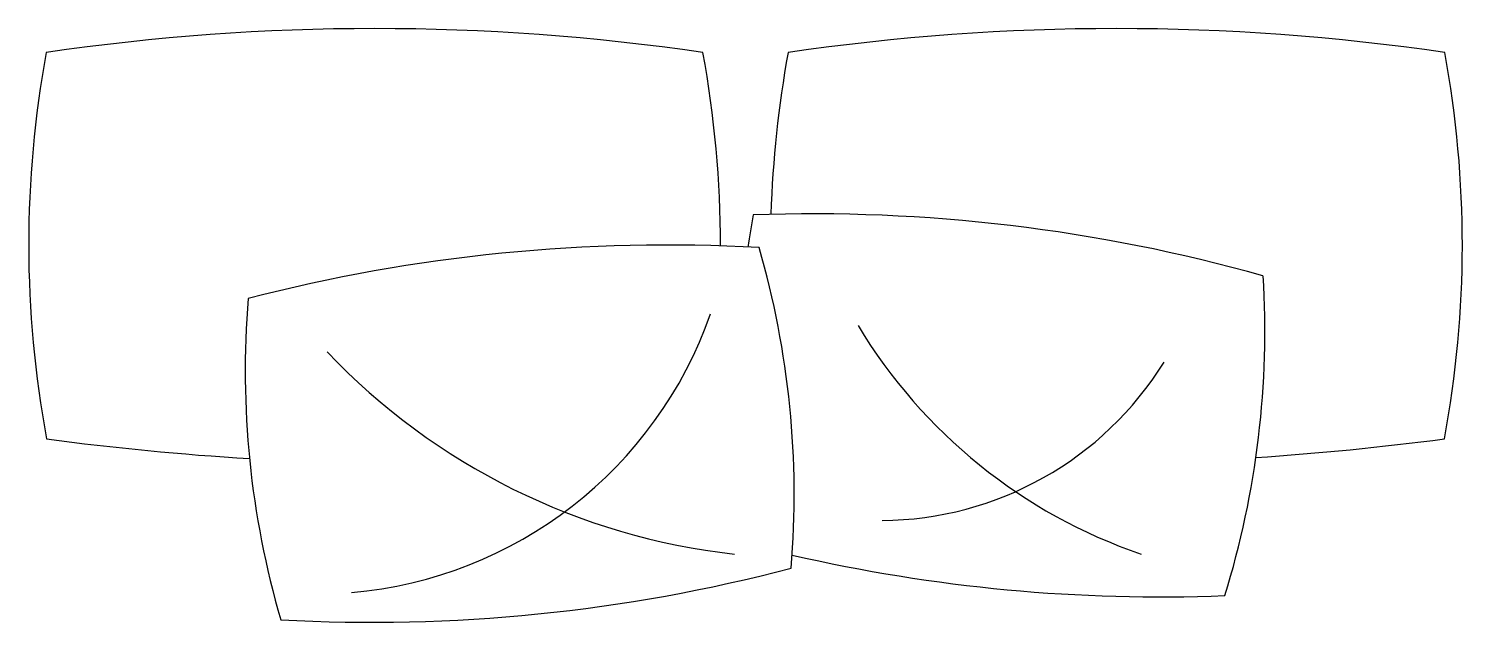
# Model space of a CAD drawing. Header units: millimetres. Extents: x -966.25 to -964.83, y 2687.28 to 2687.86.
import ezdxf

# ---------------------------------------------------------------- set-up
doc = ezdxf.new("R2010")
doc.units = ezdxf.units.MM
doc.header["$LTSCALE"] = 10
doc.layers.add('Móveis_camas', color=2, linetype='Continuous')

msp = doc.modelspace()

# ---------------------------------------------------------------- linework, layer by layer
at = {"layer": 'Móveis_camas'}
for centre, radius, start, end in [((-965.9069, 2685.6295), 2.2325, 81.6466, 98.3542), ((-965.1741, 2685.6295), 2.2325, 81.6458, 98.3534), ((-965.1987, 2687.6482), 1.0499, 169.5715, 190.5199), ((-966.6249, 2687.6472), 1.0597, 0.0003, 10.3863), ((-964.4561, 2687.6472), 1.0597, 169.6137, 178.3119), ((-965.8823, 2687.6482), 1.0499, 349.4839, 10.4285), ((-964.4906, 2687.4868), 1.0597, 169.6137, 171.3551), ((-965.4733, 2686.0397), 1.6392, 74.285, 92.0863), ((-965.6183, 2686.0089), 1.6392, 86.8075, 104.6088), ((-966.3755, 2687.4007), 0.8831, 355.3214, 16.094), ((-965.9106, 2687.5627), 0.8831, 342.7989, 3.5715), ((-965.1598, 2687.5231), 0.8749, 175.2696, 196.289), ((-965.8615, 2690.2216), 2.7897, 262.389, 266.527), ((-965.2246, 2690.2906), 2.8587, 273.7747, 277.5284), ((-965.1302, 2688.9255), 1.6252, 257.0492, 272.2249), ((-965.9091, 2688.9004), 1.6252, 266.8069, 284.7474)]:
    msp.add_arc(centre, radius, start, end, dxfattribs=at)
at = {"layer": 'Móveis_camas', "color": 1}
for centre, radius, start, end in [((-965.965, 2687.7162), 0.413, 274.8817, 340.7715), ((-964.9804, 2687.8381), 0.5236, 210.9975, 251.1351), ((-965.4791, 2687.9931), 0.6545, 223.52, 263.6576), ((-965.408, 2687.7062), 0.3304, 270.4137, 328.249)]:
    msp.add_arc(centre, radius, start, end, dxfattribs=at)

doc.saveas('drawing.dxf')
